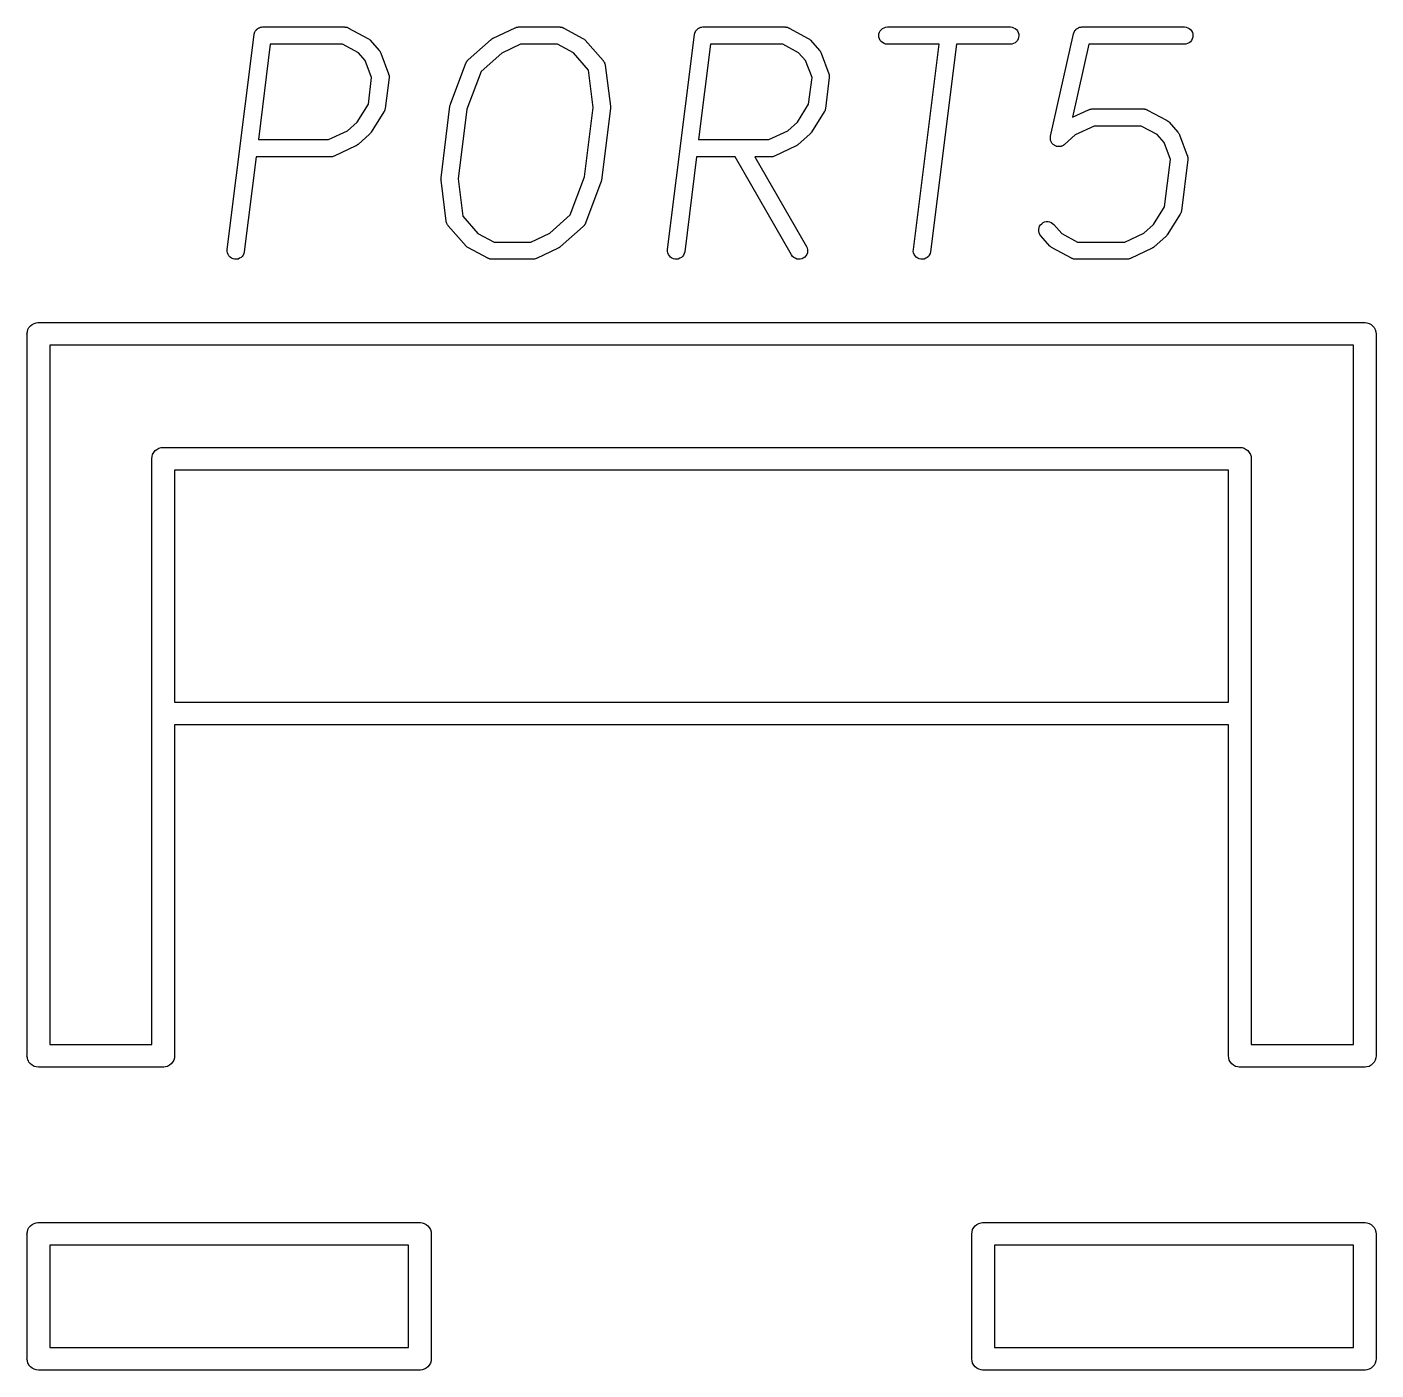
# Model space of a CAD drawing. Extents: x 122.2 to 176.2, y -122.3 to -87.7.
# Drawn here: x 138.18 to 145.75, y -112.86 to -105.33 of the extents above; entities that cross this region are included whole.
import ezdxf

# ---------------------------------------------------------------- set-up
doc = ezdxf.new("R2010")
doc.units = 0
doc.layers.add('BLACK', color=7, linetype='CONTINUOUS')

msp = doc.modelspace()

# ---------------------------------------------------------------- linework, layer by layer
at = {"layer": 'BLACK', "linetype": 'CONTINUOUS'}
for p, q in [((139.459, -105.348), (139.461, -105.345)), ((139.461, -105.345), (139.463, -105.343)), ((139.463, -105.343), (139.464, -105.342)), ((139.464, -105.342), (139.465, -105.34)), ((139.465, -105.34), (139.468, -105.338)), ((139.468, -105.338), (139.47, -105.336)), ((139.47, -105.336), (139.471, -105.335)), ((139.471, -105.335), (139.472, -105.334)), ((139.472, -105.334), (139.475, -105.333)), ((139.475, -105.333), (139.478, -105.331)), ((139.478, -105.331), (139.479, -105.331)), ((139.479, -105.331), (139.481, -105.33)), ((139.481, -105.33), (139.484, -105.329)), ((139.484, -105.329), (139.487, -105.328)), ((139.487, -105.328), (139.488, -105.328)), ((139.488, -105.328), (139.49, -105.327)), ((139.49, -105.327), (139.493, -105.327)), ((139.493, -105.327), (139.496, -105.326)), ((139.496, -105.326), (139.498, -105.327)), ((139.498, -105.327), (139.499, -105.326)), ((139.499, -105.326), (139.959, -105.326)), ((139.959, -105.326), (139.961, -105.327)), ((139.959, -105.326), (139.959, -105.326)), ((139.961, -105.327), (139.963, -105.327)), ((139.963, -105.327), (139.966, -105.327)), ((139.966, -105.327), (139.969, -105.327)), ((139.969, -105.327), (139.971, -105.328)), ((139.971, -105.328), (139.973, -105.328)), ((139.973, -105.328), (139.975, -105.329)), ((139.975, -105.329), (139.978, -105.33)), ((139.978, -105.33), (139.98, -105.331)), ((139.98, -105.331), (139.981, -105.332)), ((139.981, -105.332), (140.089, -105.39)), ((140.793, -105.388), (140.915, -105.331)), ((140.915, -105.331), (140.916, -105.33)), ((140.915, -105.331), (140.915, -105.331)), ((140.916, -105.33), (140.917, -105.33)), ((140.917, -105.33), (140.921, -105.329)), ((140.921, -105.329), (140.924, -105.328)), ((140.924, -105.328), (140.925, -105.328)), ((140.925, -105.328), (140.926, -105.327)), ((140.926, -105.327), (140.93, -105.327)), ((140.93, -105.327), (140.934, -105.326)), ((140.934, -105.326), (140.935, -105.326)), ((140.935, -105.326), (140.935, -105.326)), ((140.935, -105.326), (141.165, -105.326)), ((141.165, -105.326), (141.166, -105.326)), ((141.166, -105.326), (141.168, -105.327)), ((141.168, -105.327), (141.17, -105.327)), ((141.17, -105.327), (141.173, -105.327)), ((141.173, -105.327), (141.175, -105.327)), ((141.175, -105.327), (141.177, -105.328)), ((141.177, -105.328), (141.179, -105.328)), ((141.179, -105.328), (141.182, -105.329)), ((141.182, -105.329), (141.184, -105.33)), ((141.184, -105.33), (141.186, -105.331)), ((141.186, -105.331), (141.188, -105.332)), ((141.188, -105.332), (141.296, -105.39)), ((141.93, -105.348), (141.932, -105.345)), ((141.932, -105.345), (141.933, -105.343)), ((141.933, -105.343), (141.935, -105.342)), ((141.935, -105.342), (141.936, -105.34)), ((141.936, -105.34), (141.938, -105.338)), ((141.938, -105.338), (141.94, -105.336)), ((141.94, -105.336), (141.942, -105.335)), ((141.942, -105.335), (141.943, -105.334)), ((141.943, -105.334), (141.946, -105.333)), ((141.946, -105.333), (141.948, -105.331)), ((141.948, -105.331), (141.95, -105.331)), ((141.95, -105.331), (141.951, -105.33)), ((141.951, -105.33), (141.954, -105.329)), ((141.954, -105.329), (141.957, -105.328)), ((141.957, -105.328), (141.959, -105.328)), ((141.959, -105.328), (141.96, -105.327)), ((141.96, -105.327), (141.963, -105.327)), ((141.963, -105.327), (141.966, -105.326)), ((141.966, -105.326), (141.968, -105.327)), ((141.968, -105.327), (141.97, -105.326)), ((141.97, -105.326), (142.429, -105.326)), ((142.429, -105.326), (142.43, -105.326)), ((142.43, -105.326), (142.432, -105.327)), ((142.432, -105.327), (142.434, -105.327)), ((142.434, -105.327), (142.437, -105.327)), ((142.437, -105.327), (142.439, -105.327)), ((142.439, -105.327), (142.441, -105.328)), ((142.441, -105.328), (142.443, -105.328)), ((142.443, -105.328), (142.446, -105.329)), ((142.446, -105.329), (142.448, -105.33)), ((142.448, -105.33), (142.45, -105.331)), ((142.45, -105.331), (142.452, -105.332)), ((142.452, -105.332), (142.56, -105.39)), ((142.964, -105.348), (142.97, -105.34)), ((142.97, -105.34), (142.977, -105.334)), ((142.977, -105.334), (142.985, -105.33)), ((142.985, -105.33), (142.994, -105.327)), ((142.994, -105.327), (143.004, -105.326)), ((143.004, -105.326), (143.693, -105.326)), ((143.693, -105.326), (143.694, -105.326)), ((143.694, -105.326), (143.703, -105.327)), ((143.703, -105.327), (143.712, -105.33)), ((143.712, -105.33), (143.72, -105.335)), ((143.72, -105.335), (143.728, -105.341)), ((143.728, -105.341), (143.733, -105.348)), ((144.056, -105.346), (144.059, -105.343)), ((144.056, -105.347), (144.056, -105.346)), ((144.059, -105.343), (144.061, -105.34)), ((144.061, -105.34), (144.062, -105.34)), ((144.062, -105.339), (144.066, -105.337)), ((144.062, -105.34), (144.062, -105.339)), ((144.066, -105.337), (144.069, -105.334)), ((144.069, -105.334), (144.069, -105.334)), ((144.069, -105.334), (144.07, -105.334)), ((144.07, -105.334), (144.073, -105.332)), ((144.073, -105.332), (144.077, -105.33)), ((144.077, -105.33), (144.078, -105.33)), ((144.078, -105.329), (144.082, -105.328)), ((144.078, -105.33), (144.078, -105.329)), ((144.082, -105.328), (144.086, -105.327)), ((144.086, -105.327), (144.087, -105.327)), ((144.087, -105.327), (144.087, -105.327)), ((144.087, -105.327), (144.091, -105.327)), ((144.091, -105.327), (144.095, -105.326)), ((144.095, -105.326), (144.67, -105.326)), ((144.67, -105.326), (144.68, -105.327)), ((144.67, -105.326), (144.67, -105.326)), ((144.68, -105.327), (144.689, -105.33)), ((144.689, -105.33), (144.697, -105.335)), ((144.697, -105.335), (144.704, -105.341)), ((144.704, -105.341), (144.71, -105.348)), ((139.3, -106.575), (139.451, -105.369)), ((139.451, -105.368), (139.452, -105.366)), ((139.451, -105.369), (139.451, -105.368)), ((139.452, -105.365), (139.453, -105.362)), ((139.452, -105.366), (139.452, -105.365)), ((139.453, -105.359), (139.454, -105.357)), ((139.453, -105.362), (139.453, -105.359)), ((139.454, -105.357), (139.455, -105.356)), ((139.455, -105.356), (139.456, -105.353)), ((139.456, -105.353), (139.457, -105.35)), ((139.457, -105.35), (139.458, -105.349)), ((139.458, -105.349), (139.459, -105.348)), ((140.089, -105.39), (140.09, -105.39)), ((140.09, -105.39), (140.093, -105.392)), ((140.093, -105.392), (140.096, -105.394)), ((140.096, -105.394), (140.097, -105.395)), ((140.097, -105.395), (140.098, -105.395)), ((140.098, -105.395), (140.1, -105.398)), ((140.1, -105.398), (140.103, -105.4)), ((140.103, -105.4), (140.153, -105.458)), ((140.652, -105.511), (140.781, -105.396)), ((140.781, -105.396), (140.782, -105.396)), ((140.782, -105.396), (140.783, -105.395)), ((140.783, -105.395), (140.785, -105.393)), ((140.785, -105.393), (140.787, -105.392)), ((140.787, -105.392), (140.789, -105.39)), ((140.789, -105.39), (140.791, -105.389)), ((140.791, -105.389), (140.793, -105.388)), ((141.296, -105.39), (141.296, -105.39)), ((141.296, -105.39), (141.299, -105.392)), ((141.299, -105.392), (141.302, -105.394)), ((141.302, -105.394), (141.303, -105.395)), ((141.303, -105.395), (141.304, -105.395)), ((141.304, -105.395), (141.307, -105.398)), ((141.307, -105.398), (141.309, -105.4)), ((141.309, -105.4), (141.41, -105.515)), ((141.771, -106.575), (141.922, -105.369)), ((141.922, -105.365), (141.923, -105.362)), ((141.922, -105.366), (141.922, -105.365)), ((141.922, -105.368), (141.922, -105.366)), ((141.922, -105.369), (141.922, -105.368)), ((141.923, -105.362), (141.924, -105.359)), ((141.924, -105.359), (141.925, -105.357)), ((141.925, -105.356), (141.927, -105.353)), ((141.925, -105.357), (141.925, -105.356)), ((141.927, -105.353), (141.928, -105.35)), ((141.928, -105.35), (141.929, -105.349)), ((141.929, -105.349), (141.93, -105.348)), ((142.56, -105.39), (142.56, -105.39)), ((142.56, -105.39), (142.563, -105.392)), ((142.563, -105.392), (142.566, -105.394)), ((142.566, -105.394), (142.567, -105.395)), ((142.567, -105.395), (142.568, -105.395)), ((142.568, -105.395), (142.571, -105.398)), ((142.571, -105.398), (142.573, -105.4)), ((142.573, -105.4), (142.623, -105.458)), ((142.955, -105.374), (142.956, -105.365)), ((142.956, -105.384), (142.955, -105.374)), ((142.956, -105.365), (142.959, -105.356)), ((142.959, -105.393), (142.956, -105.384)), ((142.959, -105.356), (142.964, -105.348)), ((142.963, -105.401), (142.959, -105.393)), ((142.969, -105.408), (142.963, -105.401)), ((142.976, -105.414), (142.969, -105.408)), ((142.985, -105.419), (142.976, -105.414)), ((142.994, -105.422), (142.985, -105.419)), ((143.003, -105.423), (142.994, -105.422)), ((143.702, -105.422), (143.693, -105.423)), ((143.712, -105.419), (143.702, -105.422)), ((143.72, -105.415), (143.712, -105.419)), ((143.727, -105.409), (143.72, -105.415)), ((143.733, -105.402), (143.727, -105.409)), ((143.733, -105.348), (143.738, -105.357)), ((143.738, -105.393), (143.733, -105.402)), ((143.738, -105.357), (143.741, -105.366)), ((143.74, -105.384), (143.738, -105.393)), ((143.741, -105.375), (143.74, -105.384)), ((143.741, -105.366), (143.741, -105.375)), ((143.919, -105.939), (144.048, -105.364)), ((144.048, -105.363), (144.05, -105.36)), ((144.048, -105.364), (144.048, -105.363)), ((144.05, -105.36), (144.051, -105.356)), ((144.051, -105.354), (144.053, -105.351)), ((144.051, -105.355), (144.051, -105.354)), ((144.051, -105.356), (144.051, -105.355)), ((144.053, -105.351), (144.055, -105.348)), ((144.055, -105.348), (144.056, -105.347)), ((144.679, -105.422), (144.67, -105.423)), ((144.688, -105.419), (144.679, -105.422)), ((144.697, -105.415), (144.688, -105.419)), ((144.704, -105.409), (144.697, -105.415)), ((144.71, -105.402), (144.704, -105.409)), ((144.71, -105.348), (144.715, -105.357)), ((144.714, -105.393), (144.71, -105.402)), ((144.717, -105.384), (144.714, -105.393)), ((144.715, -105.357), (144.717, -105.366)), ((144.717, -105.366), (144.718, -105.375)), ((144.718, -105.375), (144.717, -105.384)), ((139.542, -105.423), (139.475, -105.958)), ((139.947, -105.423), (139.542, -105.423)), ((140.036, -105.471), (139.947, -105.423)), ((140.075, -105.515), (140.036, -105.471)), ((140.153, -105.458), (140.153, -105.458)), ((140.153, -105.458), (140.156, -105.461)), ((140.156, -105.461), (140.158, -105.464)), ((140.158, -105.464), (140.158, -105.465)), ((140.158, -105.465), (140.159, -105.466)), ((140.159, -105.466), (140.16, -105.469)), ((140.16, -105.469), (140.162, -105.473)), ((140.162, -105.473), (140.205, -105.588)), ((140.84, -105.473), (140.725, -105.575)), ((140.946, -105.423), (140.84, -105.473)), ((141.153, -105.423), (140.946, -105.423)), ((141.242, -105.471), (141.153, -105.423)), ((141.327, -105.568), (141.242, -105.471)), ((142.012, -105.423), (141.945, -105.958)), ((142.417, -105.423), (142.012, -105.423)), ((142.506, -105.471), (142.417, -105.423)), ((142.545, -105.515), (142.506, -105.471)), ((142.623, -105.458), (142.624, -105.458)), ((142.624, -105.458), (142.626, -105.461)), ((142.626, -105.461), (142.628, -105.464)), ((142.628, -105.464), (142.629, -105.465)), ((142.629, -105.465), (142.629, -105.466)), ((142.629, -105.466), (142.631, -105.469)), ((142.631, -105.469), (142.632, -105.473)), ((142.632, -105.473), (142.675, -105.588)), ((143.004, -105.423), (143.003, -105.423)), ((143.294, -105.423), (143.004, -105.423)), ((143.15, -106.575), (143.294, -105.423)), ((143.391, -105.423), (143.245, -106.587)), ((143.693, -105.423), (143.391, -105.423)), ((144.134, -105.423), (144.042, -105.833)), ((144.67, -105.423), (144.134, -105.423)), ((140.11, -105.61), (140.075, -105.515)), ((140.553, -105.76), (140.639, -105.53)), ((140.639, -105.529), (140.64, -105.528)), ((140.639, -105.53), (140.639, -105.529)), ((140.64, -105.528), (140.641, -105.526)), ((140.641, -105.526), (140.642, -105.523)), ((140.642, -105.523), (140.643, -105.521)), ((140.643, -105.521), (140.645, -105.52)), ((140.645, -105.52), (140.646, -105.518)), ((140.646, -105.518), (140.647, -105.516)), ((140.647, -105.516), (140.649, -105.514)), ((140.649, -105.514), (140.651, -105.512)), ((140.651, -105.512), (140.652, -105.511)), ((141.354, -105.777), (141.327, -105.568)), ((141.41, -105.515), (141.41, -105.516)), ((141.41, -105.516), (141.41, -105.516)), ((141.41, -105.516), (141.41, -105.516)), ((141.41, -105.516), (141.41, -105.516)), ((141.41, -105.516), (141.413, -105.519)), ((141.413, -105.519), (141.415, -105.523)), ((141.415, -105.523), (141.416, -105.523)), ((141.416, -105.523), (141.416, -105.523)), ((141.416, -105.523), (141.417, -105.528)), ((141.417, -105.528), (141.419, -105.532)), ((141.419, -105.532), (141.419, -105.532)), ((141.419, -105.532), (141.419, -105.532)), ((141.419, -105.532), (141.42, -105.537)), ((141.42, -105.537), (141.421, -105.541)), ((141.421, -105.541), (141.45, -105.771)), ((142.581, -105.61), (142.545, -105.515)), ((140.092, -105.76), (140.11, -105.61)), ((140.208, -105.61), (140.186, -105.783)), ((140.205, -105.588), (140.205, -105.588)), ((140.205, -105.588), (140.206, -105.59)), ((140.206, -105.59), (140.206, -105.592)), ((140.206, -105.592), (140.207, -105.595)), ((140.207, -105.595), (140.208, -105.597)), ((140.208, -105.597), (140.208, -105.599)), ((140.208, -105.599), (140.208, -105.601)), ((140.208, -105.601), (140.208, -105.604)), ((140.208, -105.604), (140.208, -105.607)), ((140.208, -105.607), (140.208, -105.609)), ((140.208, -105.609), (140.208, -105.61)), ((140.725, -105.575), (140.645, -105.788)), ((142.562, -105.76), (142.581, -105.61)), ((142.678, -105.61), (142.657, -105.783)), ((142.675, -105.588), (142.676, -105.588)), ((142.676, -105.588), (142.676, -105.59)), ((142.676, -105.59), (142.677, -105.592)), ((142.677, -105.592), (142.677, -105.595)), ((142.677, -105.595), (142.678, -105.597)), ((142.678, -105.597), (142.678, -105.599)), ((142.678, -105.599), (142.678, -105.601)), ((142.678, -105.601), (142.678, -105.604)), ((142.678, -105.604), (142.678, -105.607)), ((142.678, -105.607), (142.678, -105.609)), ((142.678, -105.609), (142.678, -105.61)), ((140.029, -105.86), (140.092, -105.76)), ((140.182, -105.798), (140.18, -105.801)), ((140.183, -105.794), (140.182, -105.798)), ((140.184, -105.793), (140.183, -105.794)), ((140.185, -105.789), (140.184, -105.793)), ((140.184, -105.793), (140.184, -105.793)), ((140.186, -105.785), (140.185, -105.789)), ((140.186, -105.783), (140.186, -105.783)), ((140.186, -105.783), (140.186, -105.784)), ((140.186, -105.784), (140.186, -105.785)), ((140.5, -106.173), (140.55, -105.771)), ((140.55, -105.769), (140.551, -105.765)), ((140.55, -105.77), (140.55, -105.769)), ((140.55, -105.771), (140.55, -105.77)), ((140.55, -105.77), (140.55, -105.77)), ((140.551, -105.765), (140.552, -105.761)), ((140.552, -105.761), (140.553, -105.76)), ((140.553, -105.76), (140.553, -105.76)), ((140.645, -105.788), (140.596, -106.179)), ((141.305, -106.167), (141.354, -105.777)), ((141.45, -105.783), (141.4, -106.185)), ((141.45, -105.771), (141.45, -105.771)), ((141.45, -105.771), (141.45, -105.772)), ((141.45, -105.772), (141.45, -105.773)), ((141.45, -105.773), (141.45, -105.777)), ((141.45, -105.777), (141.45, -105.781)), ((141.45, -105.781), (141.45, -105.782)), ((141.45, -105.782), (141.45, -105.783)), ((142.5, -105.86), (142.562, -105.76)), ((142.652, -105.798), (142.65, -105.801)), ((142.654, -105.794), (142.652, -105.798)), ((142.655, -105.789), (142.654, -105.793)), ((142.654, -105.793), (142.654, -105.793)), ((142.654, -105.793), (142.654, -105.794)), ((142.656, -105.785), (142.655, -105.789)), ((142.657, -105.783), (142.656, -105.784)), ((142.656, -105.784), (142.656, -105.785)), ((142.657, -105.783), (142.657, -105.783)), ((144.042, -105.833), (144.132, -105.791)), ((144.132, -105.791), (144.133, -105.79)), ((144.133, -105.79), (144.134, -105.79)), ((144.134, -105.79), (144.138, -105.789)), ((144.134, -105.79), (144.134, -105.79)), ((144.138, -105.789), (144.142, -105.787)), ((144.142, -105.787), (144.143, -105.787)), ((144.143, -105.787), (144.143, -105.787)), ((144.143, -105.787), (144.147, -105.787)), ((144.147, -105.787), (144.151, -105.786)), ((144.151, -105.786), (144.152, -105.786)), ((144.152, -105.786), (144.153, -105.786)), ((144.153, -105.786), (144.44, -105.786)), ((144.44, -105.786), (144.441, -105.786)), ((144.441, -105.786), (144.443, -105.786)), ((144.443, -105.786), (144.445, -105.786)), ((144.445, -105.786), (144.447, -105.787)), ((144.447, -105.787), (144.45, -105.787)), ((144.45, -105.787), (144.452, -105.788)), ((144.452, -105.788), (144.454, -105.788)), ((144.454, -105.788), (144.456, -105.789)), ((144.456, -105.789), (144.459, -105.79)), ((144.459, -105.79), (144.461, -105.791)), ((144.461, -105.791), (144.463, -105.792)), ((144.463, -105.792), (144.57, -105.849)), ((139.975, -105.908), (140.029, -105.86)), ((140.179, -105.802), (140.107, -105.917)), ((140.18, -105.801), (140.179, -105.802)), ((140.179, -105.802), (140.179, -105.802)), ((142.445, -105.908), (142.5, -105.86)), ((142.65, -105.802), (142.578, -105.917)), ((142.65, -105.801), (142.65, -105.802)), ((142.65, -105.802), (142.65, -105.802)), ((144.57, -105.849), (144.571, -105.849)), ((144.571, -105.849), (144.574, -105.852)), ((144.574, -105.852), (144.577, -105.853)), ((144.577, -105.853), (144.578, -105.854)), ((144.578, -105.854), (144.579, -105.855)), ((144.579, -105.855), (144.581, -105.857)), ((144.581, -105.857), (144.584, -105.86)), ((144.584, -105.86), (144.634, -105.917)), ((139.869, -105.958), (139.975, -105.908)), ((140.098, -105.928), (140.034, -105.985)), ((140.1, -105.926), (140.098, -105.928)), ((140.101, -105.925), (140.1, -105.926)), ((140.103, -105.923), (140.101, -105.925)), ((140.105, -105.921), (140.103, -105.923)), ((140.106, -105.919), (140.105, -105.921)), ((140.107, -105.918), (140.106, -105.919)), ((140.107, -105.917), (140.107, -105.918)), ((142.339, -105.958), (142.445, -105.908)), ((142.569, -105.928), (142.504, -105.985)), ((142.57, -105.926), (142.569, -105.928)), ((142.572, -105.925), (142.57, -105.926)), ((142.573, -105.923), (142.572, -105.925)), ((142.575, -105.921), (142.573, -105.923)), ((142.576, -105.919), (142.575, -105.921)), ((142.577, -105.918), (142.576, -105.919)), ((142.578, -105.917), (142.577, -105.918)), ((143.918, -105.942), (143.919, -105.939)), ((143.918, -105.946), (143.918, -105.942)), ((143.918, -105.947), (143.918, -105.946)), ((143.918, -105.948), (143.918, -105.947)), ((143.918, -105.952), (143.918, -105.948)), ((143.918, -105.956), (143.918, -105.952)), ((144.058, -105.932), (143.998, -105.985)), ((144.164, -105.883), (144.058, -105.932)), ((144.428, -105.883), (144.164, -105.883)), ((144.517, -105.93), (144.428, -105.883)), ((144.556, -105.974), (144.517, -105.93)), ((144.634, -105.917), (144.635, -105.918)), ((144.635, -105.918), (144.637, -105.921)), ((144.637, -105.921), (144.639, -105.924)), ((144.639, -105.924), (144.64, -105.925)), ((144.64, -105.925), (144.64, -105.926)), ((144.64, -105.926), (144.642, -105.929)), ((144.642, -105.929), (144.643, -105.932)), ((144.643, -105.932), (144.686, -106.047)), ((139.475, -105.958), (139.869, -105.958)), ((140.022, -105.993), (139.9, -106.05)), ((140.024, -105.992), (140.022, -105.993)), ((140.026, -105.991), (140.024, -105.992)), ((140.028, -105.989), (140.026, -105.991)), ((140.03, -105.988), (140.028, -105.989)), ((140.032, -105.987), (140.03, -105.988)), ((140.033, -105.986), (140.032, -105.987)), ((140.034, -105.985), (140.033, -105.986)), ((141.945, -105.958), (142.339, -105.958)), ((142.493, -105.993), (142.371, -106.05)), ((142.494, -105.992), (142.493, -105.993)), ((142.496, -105.991), (142.494, -105.992)), ((142.498, -105.989), (142.496, -105.991)), ((142.501, -105.988), (142.498, -105.989)), ((142.502, -105.987), (142.501, -105.988)), ((142.504, -105.986), (142.502, -105.987)), ((142.504, -105.985), (142.504, -105.986)), ((143.918, -105.957), (143.918, -105.956)), ((143.918, -105.956), (143.918, -105.956)), ((143.919, -105.961), (143.918, -105.957)), ((143.92, -105.965), (143.919, -105.961)), ((143.921, -105.966), (143.92, -105.965)), ((143.923, -105.97), (143.921, -105.966)), ((143.921, -105.966), (143.921, -105.966)), ((143.924, -105.973), (143.923, -105.97)), ((143.925, -105.974), (143.924, -105.973)), ((143.925, -105.975), (143.925, -105.974)), ((143.927, -105.978), (143.925, -105.975)), ((143.93, -105.981), (143.927, -105.978)), ((143.93, -105.982), (143.93, -105.981)), ((143.931, -105.982), (143.93, -105.982)), ((143.934, -105.985), (143.931, -105.982)), ((143.937, -105.987), (143.934, -105.985)), ((143.937, -105.988), (143.937, -105.987)), ((143.938, -105.988), (143.937, -105.988)), ((143.941, -105.99), (143.938, -105.988)), ((143.945, -105.992), (143.941, -105.99)), ((143.945, -105.993), (143.945, -105.992)), ((143.946, -105.993), (143.945, -105.993)), ((143.95, -105.994), (143.946, -105.993)), ((143.953, -105.996), (143.95, -105.994)), ((143.954, -105.996), (143.953, -105.996)), ((143.955, -105.996), (143.954, -105.996)), ((143.959, -105.997), (143.955, -105.996)), ((143.963, -105.997), (143.959, -105.997)), ((143.964, -105.997), (143.963, -105.997)), ((143.968, -105.997), (143.964, -105.997)), ((143.964, -105.997), (143.964, -105.997)), ((143.972, -105.997), (143.968, -105.997)), ((143.973, -105.997), (143.972, -105.997)), ((143.974, -105.997), (143.973, -105.997)), ((143.978, -105.996), (143.974, -105.997)), ((143.981, -105.995), (143.978, -105.996)), ((143.982, -105.995), (143.981, -105.995)), ((143.983, -105.994), (143.982, -105.995)), ((143.986, -105.993), (143.983, -105.994)), ((143.99, -105.991), (143.986, -105.993)), ((143.991, -105.991), (143.99, -105.991)), ((143.994, -105.988), (143.991, -105.99)), ((143.991, -105.99), (143.991, -105.991)), ((143.998, -105.986), (143.994, -105.988)), ((143.998, -105.985), (143.998, -105.986)), ((144.592, -106.07), (144.556, -105.974)), ((139.463, -106.055), (139.396, -106.587)), ((139.88, -106.055), (139.463, -106.055)), ((139.881, -106.055), (139.88, -106.055)), ((139.885, -106.054), (139.881, -106.055)), ((139.881, -106.055), (139.881, -106.055)), ((139.889, -106.054), (139.885, -106.054)), ((139.89, -106.054), (139.889, -106.054)), ((139.891, -106.054), (139.89, -106.054)), ((139.894, -106.052), (139.891, -106.054)), ((139.898, -106.051), (139.894, -106.052)), ((139.899, -106.051), (139.898, -106.051)), ((139.9, -106.051), (139.899, -106.051)), ((139.9, -106.05), (139.9, -106.051)), ((141.933, -106.055), (141.867, -106.587)), ((142.15, -106.055), (141.933, -106.055)), ((142.466, -106.605), (142.15, -106.055)), ((142.35, -106.055), (142.261, -106.055)), ((142.261, -106.055), (142.55, -106.557)), ((142.351, -106.055), (142.35, -106.055)), ((142.352, -106.055), (142.351, -106.055)), ((142.356, -106.054), (142.352, -106.055)), ((142.36, -106.054), (142.356, -106.054)), ((142.361, -106.054), (142.36, -106.054)), ((142.36, -106.054), (142.36, -106.054)), ((142.365, -106.052), (142.361, -106.054)), ((142.369, -106.051), (142.365, -106.052)), ((142.37, -106.051), (142.369, -106.051)), ((142.369, -106.051), (142.369, -106.051)), ((142.371, -106.05), (142.37, -106.051)), ((144.559, -106.335), (144.592, -106.07)), ((144.689, -106.07), (144.653, -106.357)), ((144.686, -106.047), (144.687, -106.048)), ((144.687, -106.048), (144.687, -106.05)), ((144.687, -106.05), (144.688, -106.051)), ((144.688, -106.051), (144.688, -106.054)), ((144.688, -106.054), (144.689, -106.057)), ((144.689, -106.057), (144.689, -106.059)), ((144.689, -106.059), (144.689, -106.061)), ((144.689, -106.061), (144.689, -106.063)), ((144.689, -106.063), (144.689, -106.066)), ((144.689, -106.066), (144.689, -106.068)), ((144.689, -106.068), (144.689, -106.07)), ((140.499, -106.182), (140.5, -106.179)), ((140.5, -106.174), (140.5, -106.173)), ((140.5, -106.175), (140.5, -106.174)), ((140.5, -106.179), (140.5, -106.175)), ((140.596, -106.179), (140.622, -106.388)), ((141.225, -106.381), (141.305, -106.167)), ((140.5, -106.183), (140.499, -106.182)), ((140.5, -106.184), (140.5, -106.183)), ((140.5, -106.185), (140.5, -106.184)), ((140.528, -106.415), (140.5, -106.185)), ((141.397, -106.196), (141.311, -106.426)), ((141.398, -106.195), (141.397, -106.195)), ((141.397, -106.195), (141.397, -106.196)), ((141.4, -106.187), (141.398, -106.191)), ((141.398, -106.191), (141.398, -106.195)), ((141.4, -106.185), (141.4, -106.186)), ((141.4, -106.186), (141.4, -106.186)), ((141.4, -106.186), (141.4, -106.187)), ((140.622, -106.388), (140.707, -106.485)), ((141.11, -106.483), (141.225, -106.381)), ((144.496, -106.435), (144.559, -106.335)), ((144.646, -106.377), (144.574, -106.492)), ((144.647, -106.376), (144.646, -106.376)), ((144.646, -106.376), (144.646, -106.377)), ((144.649, -106.372), (144.647, -106.376)), ((144.65, -106.368), (144.649, -106.372)), ((144.651, -106.367), (144.65, -106.368)), ((144.65, -106.368), (144.65, -106.368)), ((144.652, -106.363), (144.651, -106.367)), ((144.653, -106.359), (144.652, -106.363)), ((144.653, -106.357), (144.653, -106.358)), ((144.653, -106.358), (144.653, -106.359)), ((144.653, -106.359), (144.653, -106.359)), ((140.529, -106.419), (140.528, -106.415)), ((140.53, -106.424), (140.529, -106.419)), ((140.531, -106.424), (140.53, -106.424)), ((140.53, -106.424), (140.53, -106.424)), ((140.532, -106.428), (140.531, -106.424)), ((140.534, -106.432), (140.532, -106.428)), ((140.534, -106.433), (140.534, -106.432)), ((140.534, -106.432), (140.534, -106.432)), ((140.537, -106.436), (140.534, -106.433)), ((140.54, -106.44), (140.537, -106.436)), ((140.54, -106.441), (140.54, -106.44)), ((140.54, -106.44), (140.54, -106.44)), ((140.54, -106.44), (140.54, -106.44)), ((140.54, -106.44), (140.54, -106.44)), ((140.641, -106.555), (140.54, -106.441)), ((141.298, -106.445), (141.169, -106.56)), ((141.299, -106.443), (141.298, -106.445)), ((141.301, -106.442), (141.299, -106.443)), ((141.302, -106.44), (141.301, -106.442)), ((141.304, -106.438), (141.302, -106.44)), ((141.305, -106.436), (141.304, -106.438)), ((141.306, -106.435), (141.305, -106.436)), ((141.308, -106.432), (141.306, -106.435)), ((141.309, -106.43), (141.308, -106.432)), ((141.31, -106.428), (141.309, -106.43)), ((141.311, -106.426), (141.31, -106.428)), ((141.311, -106.426), (141.311, -106.426)), ((143.853, -106.463), (143.855, -106.453)), ((143.853, -106.472), (143.853, -106.463)), ((143.855, -106.481), (143.853, -106.472)), ((143.855, -106.453), (143.858, -106.444)), ((143.859, -106.49), (143.855, -106.481)), ((143.858, -106.444), (143.863, -106.437)), ((143.863, -106.437), (143.87, -106.43)), ((143.87, -106.43), (143.878, -106.424)), ((143.878, -106.424), (143.886, -106.42)), ((143.886, -106.42), (143.895, -106.418)), ((143.895, -106.418), (143.905, -106.418)), ((143.905, -106.418), (143.914, -106.42)), ((143.914, -106.42), (143.923, -106.423)), ((143.923, -106.423), (143.931, -106.428)), ((143.931, -106.428), (143.938, -106.434)), ((143.938, -106.434), (143.982, -106.485)), ((144.442, -106.483), (144.496, -106.435)), ((140.643, -106.558), (140.641, -106.555)), ((140.707, -106.485), (140.797, -106.533)), ((140.797, -106.533), (141.004, -106.533)), ((141.004, -106.533), (141.11, -106.483)), ((142.55, -106.557), (142.55, -106.558)), ((143.865, -106.498), (143.859, -106.49)), ((143.915, -106.555), (143.865, -106.498)), ((143.865, -106.498), (143.865, -106.498)), ((143.918, -106.558), (143.915, -106.555)), ((143.982, -106.485), (144.071, -106.533)), ((144.071, -106.533), (144.336, -106.533)), ((144.336, -106.533), (144.442, -106.483)), ((144.565, -106.502), (144.501, -106.56)), ((144.567, -106.501), (144.565, -106.502)), ((144.568, -106.5), (144.567, -106.501)), ((144.57, -106.498), (144.568, -106.5)), ((144.572, -106.495), (144.57, -106.498)), ((144.573, -106.494), (144.572, -106.495)), ((144.574, -106.492), (144.573, -106.494)), ((144.574, -106.492), (144.574, -106.492)), ((139.3, -106.585), (139.3, -106.575)), ((139.302, -106.594), (139.3, -106.585)), ((139.305, -106.603), (139.302, -106.594)), ((139.31, -106.611), (139.305, -106.603)), ((139.317, -106.617), (139.31, -106.611)), ((139.324, -106.623), (139.317, -106.617)), ((139.333, -106.627), (139.324, -106.623)), ((139.342, -106.629), (139.333, -106.627)), ((139.351, -106.629), (139.342, -106.629)), ((139.361, -106.628), (139.351, -106.629)), ((139.369, -106.624), (139.361, -106.628)), ((139.378, -106.62), (139.369, -106.624)), ((139.384, -106.613), (139.378, -106.62)), ((139.39, -106.606), (139.384, -106.613)), ((139.394, -106.597), (139.39, -106.606)), ((139.396, -106.588), (139.394, -106.597)), ((139.396, -106.587), (139.396, -106.588)), ((140.646, -106.561), (140.643, -106.558)), ((140.647, -106.561), (140.646, -106.561)), ((140.647, -106.562), (140.647, -106.561)), ((140.651, -106.564), (140.647, -106.562)), ((140.654, -106.566), (140.651, -106.564)), ((140.762, -106.624), (140.654, -106.566)), ((140.654, -106.566), (140.654, -106.566)), ((140.764, -106.625), (140.762, -106.624)), ((140.766, -106.626), (140.764, -106.625)), ((140.768, -106.626), (140.766, -106.626)), ((140.771, -106.627), (140.768, -106.626)), ((140.773, -106.628), (140.771, -106.627)), ((140.775, -106.628), (140.773, -106.628)), ((140.777, -106.629), (140.775, -106.628)), ((140.78, -106.629), (140.777, -106.629)), ((140.782, -106.629), (140.78, -106.629)), ((140.784, -106.629), (140.782, -106.629)), ((140.785, -106.629), (140.784, -106.629)), ((141.014, -106.629), (140.785, -106.629)), ((141.015, -106.629), (141.014, -106.629)), ((141.016, -106.629), (141.015, -106.629)), ((141.02, -106.629), (141.016, -106.629)), ((141.024, -106.628), (141.02, -106.629)), ((141.025, -106.628), (141.024, -106.628)), ((141.029, -106.627), (141.025, -106.628)), ((141.025, -106.628), (141.025, -106.628)), ((141.033, -106.626), (141.029, -106.627)), ((141.034, -106.625), (141.033, -106.626)), ((141.035, -106.625), (141.034, -106.625)), ((141.034, -106.625), (141.034, -106.625)), ((141.157, -106.567), (141.035, -106.625)), ((141.159, -106.566), (141.157, -106.567)), ((141.16, -106.566), (141.159, -106.566)), ((141.163, -106.564), (141.16, -106.566)), ((141.165, -106.563), (141.163, -106.564)), ((141.167, -106.561), (141.165, -106.563)), ((141.168, -106.56), (141.167, -106.561)), ((141.169, -106.56), (141.168, -106.56)), ((141.771, -106.585), (141.771, -106.575)), ((141.772, -106.594), (141.771, -106.585)), ((141.776, -106.603), (141.772, -106.594)), ((141.781, -106.611), (141.776, -106.603)), ((141.787, -106.617), (141.781, -106.611)), ((141.795, -106.623), (141.787, -106.617)), ((141.803, -106.627), (141.795, -106.623)), ((141.812, -106.629), (141.803, -106.627)), ((141.822, -106.629), (141.812, -106.629)), ((141.831, -106.628), (141.822, -106.629)), ((141.84, -106.624), (141.831, -106.628)), ((141.848, -106.62), (141.84, -106.624)), ((141.855, -106.613), (141.848, -106.62)), ((141.86, -106.606), (141.855, -106.613)), ((141.864, -106.597), (141.86, -106.606)), ((141.867, -106.588), (141.864, -106.597)), ((141.867, -106.587), (141.867, -106.588)), ((142.472, -106.613), (142.466, -106.605)), ((142.479, -106.619), (142.472, -106.613)), ((142.487, -106.624), (142.479, -106.619)), ((142.495, -106.628), (142.487, -106.624)), ((142.505, -106.629), (142.495, -106.628)), ((142.514, -106.629), (142.505, -106.629)), ((142.523, -106.627), (142.514, -106.629)), ((142.532, -106.623), (142.523, -106.627)), ((142.54, -106.618), (142.532, -106.623)), ((142.546, -106.611), (142.54, -106.618)), ((142.551, -106.603), (142.546, -106.611)), ((142.55, -106.558), (142.554, -106.566)), ((142.555, -106.594), (142.551, -106.603)), ((142.554, -106.566), (142.556, -106.576)), ((142.556, -106.585), (142.555, -106.594)), ((142.556, -106.576), (142.556, -106.585)), ((143.149, -106.585), (143.15, -106.575)), ((143.151, -106.594), (143.149, -106.585)), ((143.154, -106.603), (143.151, -106.594)), ((143.159, -106.611), (143.154, -106.603)), ((143.166, -106.617), (143.159, -106.611)), ((143.174, -106.623), (143.166, -106.617)), ((143.182, -106.627), (143.174, -106.623)), ((143.191, -106.629), (143.182, -106.627)), ((143.201, -106.629), (143.191, -106.629)), ((143.21, -106.628), (143.201, -106.629)), ((143.219, -106.624), (143.21, -106.628)), ((143.227, -106.62), (143.219, -106.624)), ((143.234, -106.613), (143.227, -106.62)), ((143.239, -106.606), (143.234, -106.613)), ((143.243, -106.597), (143.239, -106.606)), ((143.245, -106.588), (143.243, -106.597)), ((143.245, -106.587), (143.245, -106.588)), ((143.921, -106.561), (143.918, -106.558)), ((143.922, -106.562), (143.921, -106.561)), ((143.921, -106.561), (143.921, -106.561)), ((143.925, -106.564), (143.922, -106.562)), ((143.928, -106.566), (143.925, -106.564)), ((143.929, -106.566), (143.928, -106.566)), ((144.037, -106.624), (143.929, -106.566)), ((144.039, -106.625), (144.037, -106.624)), ((144.04, -106.626), (144.039, -106.625)), ((144.043, -106.626), (144.04, -106.626)), ((144.045, -106.627), (144.043, -106.626)), ((144.047, -106.628), (144.045, -106.627)), ((144.049, -106.628), (144.047, -106.628)), ((144.052, -106.629), (144.049, -106.628)), ((144.055, -106.629), (144.052, -106.629)), ((144.057, -106.629), (144.055, -106.629)), ((144.059, -106.629), (144.057, -106.629)), ((144.347, -106.629), (144.059, -106.629)), ((144.059, -106.629), (144.059, -106.629)), ((144.348, -106.629), (144.347, -106.629)), ((144.347, -106.629), (144.347, -106.629)), ((144.352, -106.629), (144.348, -106.629)), ((144.356, -106.628), (144.352, -106.629)), ((144.357, -106.628), (144.356, -106.628)), ((144.358, -106.628), (144.357, -106.628)), ((144.361, -106.627), (144.358, -106.628)), ((144.365, -106.626), (144.361, -106.627)), ((144.366, -106.625), (144.365, -106.626)), ((144.367, -106.625), (144.366, -106.625)), ((144.489, -106.567), (144.367, -106.625)), ((144.367, -106.625), (144.367, -106.625)), ((144.491, -106.566), (144.489, -106.567)), ((144.493, -106.566), (144.491, -106.566)), ((144.495, -106.564), (144.493, -106.566)), ((144.497, -106.563), (144.495, -106.564)), ((144.499, -106.561), (144.497, -106.563)), ((144.5, -106.56), (144.499, -106.561)), ((144.501, -106.56), (144.5, -106.56)), ((138.188, -107.013), (138.196, -107.003)), ((138.196, -107.003), (138.206, -106.996)), ((138.206, -106.996), (138.217, -106.99)), ((138.217, -106.99), (138.229, -106.986)), ((138.229, -106.986), (138.238, -106.985)), ((138.238, -106.985), (138.241, -106.985)), ((138.241, -106.985), (138.244, -106.985)), ((138.244, -106.985), (145.678, -106.985)), ((145.678, -106.985), (145.681, -106.985)), ((145.681, -106.985), (145.684, -106.985)), ((145.684, -106.985), (145.694, -106.986)), ((145.694, -106.986), (145.706, -106.99)), ((145.706, -106.99), (145.717, -106.996)), ((145.717, -106.996), (145.726, -107.003)), ((145.726, -107.003), (145.734, -107.013)), ((138.177, -107.049), (138.179, -107.036)), ((138.178, -107.052), (138.177, -107.049)), ((138.178, -111.095), (138.178, -107.052)), ((138.179, -107.036), (138.182, -107.024)), ((138.182, -107.024), (138.188, -107.013)), ((145.734, -107.013), (145.74, -107.024)), ((145.74, -107.024), (145.744, -107.036)), ((145.744, -107.036), (145.745, -107.049)), ((145.745, -107.049), (145.745, -107.052)), ((145.745, -107.052), (145.745, -111.095)), ((138.305, -107.112), (138.305, -111.035)), ((145.618, -107.112), (138.305, -107.112)), ((145.618, -111.035), (145.618, -107.112)), ((138.906, -107.696), (138.917, -107.69)), ((138.917, -107.69), (138.929, -107.686)), ((138.929, -107.686), (138.938, -107.685)), ((138.938, -107.685), (138.941, -107.685)), ((138.941, -107.685), (138.944, -107.685)), ((138.944, -107.685), (144.978, -107.685)), ((144.978, -107.685), (144.981, -107.685)), ((144.981, -107.685), (144.984, -107.685)), ((144.984, -107.685), (144.994, -107.686)), ((144.994, -107.686), (145.006, -107.69)), ((145.006, -107.69), (145.017, -107.696)), ((138.877, -107.749), (138.879, -107.736)), ((138.878, -107.752), (138.877, -107.749)), ((138.878, -109.175), (138.878, -107.752)), ((138.879, -107.736), (138.882, -107.724)), ((138.882, -107.724), (138.888, -107.713)), ((138.888, -107.713), (138.896, -107.703)), ((138.896, -107.703), (138.906, -107.696)), ((145.017, -107.696), (145.026, -107.703)), ((145.026, -107.703), (145.034, -107.713)), ((145.034, -107.713), (145.04, -107.724)), ((145.04, -107.724), (145.044, -107.736)), ((145.044, -107.736), (145.045, -107.749)), ((145.045, -107.749), (145.045, -107.752)), ((145.045, -107.752), (145.045, -109.175)), ((139.005, -107.812), (139.005, -109.115)), ((144.918, -107.812), (139.005, -107.812)), ((144.918, -109.115), (144.918, -107.812)), ((139.005, -109.115), (144.918, -109.115)), ((138.877, -109.179), (138.878, -109.175)), ((138.878, -109.182), (138.877, -109.179)), ((138.878, -111.035), (138.878, -109.182)), ((145.045, -109.175), (145.045, -109.179)), ((145.045, -109.179), (145.045, -109.182)), ((145.045, -109.182), (145.045, -111.035)), ((144.918, -109.242), (139.005, -109.242)), ((139.005, -109.242), (139.005, -111.095)), ((144.918, -111.095), (144.918, -109.242)), ((138.177, -111.099), (138.178, -111.095)), ((138.305, -111.035), (138.878, -111.035)), ((139.005, -111.095), (139.005, -111.099)), ((144.917, -111.099), (144.918, -111.095)), ((145.045, -111.035), (145.618, -111.035)), ((145.745, -111.095), (145.745, -111.099)), ((138.179, -111.111), (138.177, -111.099)), ((138.182, -111.123), (138.179, -111.111)), ((138.185, -111.128), (138.182, -111.123)), ((138.188, -111.134), (138.185, -111.128)), ((138.196, -111.144), (138.188, -111.134)), ((138.206, -111.152), (138.196, -111.144)), ((138.217, -111.158), (138.206, -111.152)), ((138.229, -111.161), (138.217, -111.158)), ((138.241, -111.162), (138.229, -111.161)), ((138.244, -111.162), (138.241, -111.162)), ((138.938, -111.162), (138.244, -111.162)), ((138.941, -111.162), (138.938, -111.162)), ((138.944, -111.162), (138.941, -111.162)), ((138.954, -111.161), (138.944, -111.162)), ((138.966, -111.158), (138.954, -111.161)), ((138.977, -111.152), (138.966, -111.158)), ((138.986, -111.144), (138.977, -111.152)), ((138.994, -111.134), (138.986, -111.144)), ((139, -111.123), (138.994, -111.134)), ((139.004, -111.111), (139, -111.123)), ((139.005, -111.099), (139.004, -111.111)), ((144.919, -111.111), (144.917, -111.099)), ((144.922, -111.123), (144.919, -111.111)), ((144.928, -111.134), (144.922, -111.123)), ((144.936, -111.144), (144.928, -111.134)), ((144.946, -111.152), (144.936, -111.144)), ((144.957, -111.158), (144.946, -111.152)), ((144.969, -111.161), (144.957, -111.158)), ((144.978, -111.162), (144.969, -111.161)), ((144.981, -111.162), (144.978, -111.162)), ((144.984, -111.162), (144.981, -111.162)), ((145.678, -111.162), (144.984, -111.162)), ((145.681, -111.162), (145.678, -111.162)), ((145.684, -111.162), (145.681, -111.162)), ((145.694, -111.161), (145.684, -111.162)), ((145.706, -111.158), (145.694, -111.161)), ((145.717, -111.152), (145.706, -111.158)), ((145.726, -111.144), (145.717, -111.152)), ((145.734, -111.134), (145.726, -111.144)), ((145.74, -111.123), (145.734, -111.134)), ((145.744, -111.111), (145.74, -111.123)), ((145.745, -111.099), (145.744, -111.111)), ((138.179, -112.086), (138.182, -112.074)), ((138.182, -112.074), (138.188, -112.063)), ((138.188, -112.063), (138.196, -112.053)), ((138.196, -112.053), (138.206, -112.046)), ((138.206, -112.046), (138.217, -112.04)), ((138.217, -112.04), (138.229, -112.036)), ((138.229, -112.036), (138.238, -112.035)), ((138.238, -112.035), (138.241, -112.035)), ((138.241, -112.035), (138.244, -112.035)), ((138.244, -112.035), (140.378, -112.035)), ((140.378, -112.035), (140.381, -112.035)), ((140.381, -112.035), (140.384, -112.035)), ((140.384, -112.035), (140.394, -112.036)), ((140.394, -112.036), (140.406, -112.04)), ((140.406, -112.04), (140.417, -112.046)), ((140.417, -112.046), (140.426, -112.053)), ((140.426, -112.053), (140.434, -112.063)), ((140.434, -112.063), (140.44, -112.074)), ((140.44, -112.074), (140.444, -112.086)), ((143.479, -112.086), (143.482, -112.074)), ((143.482, -112.074), (143.488, -112.063)), ((143.488, -112.063), (143.496, -112.053)), ((143.496, -112.053), (143.506, -112.046)), ((143.506, -112.046), (143.517, -112.04)), ((143.517, -112.04), (143.529, -112.036)), ((143.529, -112.036), (143.538, -112.035)), ((143.538, -112.035), (143.541, -112.035)), ((143.541, -112.035), (143.544, -112.035)), ((143.544, -112.035), (145.678, -112.035)), ((145.678, -112.035), (145.681, -112.035)), ((145.681, -112.035), (145.684, -112.035)), ((145.684, -112.035), (145.694, -112.036)), ((145.694, -112.036), (145.706, -112.04)), ((145.706, -112.04), (145.717, -112.046)), ((145.717, -112.046), (145.726, -112.053)), ((145.726, -112.053), (145.734, -112.063)), ((145.734, -112.063), (145.74, -112.074)), ((145.74, -112.074), (145.744, -112.086)), ((138.177, -112.099), (138.179, -112.086)), ((138.178, -112.102), (138.177, -112.099)), ((138.178, -112.795), (138.178, -112.102)), ((140.444, -112.086), (140.445, -112.099)), ((140.445, -112.099), (140.445, -112.102)), ((140.445, -112.102), (140.445, -112.795)), ((143.477, -112.099), (143.479, -112.086)), ((143.478, -112.102), (143.477, -112.099)), ((143.478, -112.795), (143.478, -112.102)), ((145.744, -112.086), (145.745, -112.099)), ((145.745, -112.099), (145.745, -112.102)), ((145.745, -112.102), (145.745, -112.795)), ((138.305, -112.162), (138.305, -112.735)), ((140.318, -112.162), (138.305, -112.162)), ((140.318, -112.735), (140.318, -112.162)), ((143.605, -112.162), (143.605, -112.735)), ((145.618, -112.162), (143.605, -112.162)), ((145.618, -112.735), (145.618, -112.162)), ((138.305, -112.735), (140.318, -112.735)), ((143.605, -112.735), (145.618, -112.735)), ((138.177, -112.799), (138.178, -112.795)), ((138.179, -112.811), (138.177, -112.799)), ((138.182, -112.823), (138.179, -112.811)), ((138.187, -112.831), (138.182, -112.823)), ((138.188, -112.834), (138.187, -112.831)), ((138.196, -112.844), (138.188, -112.834)), ((140.434, -112.834), (140.426, -112.844)), ((140.44, -112.823), (140.434, -112.834)), ((140.444, -112.811), (140.44, -112.823)), ((140.445, -112.799), (140.444, -112.811)), ((140.445, -112.795), (140.445, -112.799)), ((143.477, -112.799), (143.478, -112.795)), ((143.479, -112.811), (143.477, -112.799)), ((143.482, -112.823), (143.479, -112.811)), ((143.488, -112.834), (143.482, -112.823)), ((143.496, -112.844), (143.488, -112.834)), ((145.734, -112.834), (145.726, -112.844)), ((145.74, -112.823), (145.734, -112.834)), ((145.744, -112.811), (145.74, -112.823)), ((145.745, -112.799), (145.744, -112.811)), ((145.745, -112.795), (145.745, -112.799)), ((138.206, -112.852), (138.196, -112.844)), ((138.217, -112.858), (138.206, -112.852)), ((138.229, -112.861), (138.217, -112.858)), ((138.241, -112.862), (138.229, -112.861)), ((138.244, -112.862), (138.241, -112.862)), ((140.378, -112.862), (138.244, -112.862)), ((140.381, -112.862), (140.378, -112.862)), ((140.384, -112.862), (140.381, -112.862)), ((140.394, -112.861), (140.384, -112.862)), ((140.406, -112.858), (140.394, -112.861)), ((140.417, -112.852), (140.406, -112.858)), ((140.426, -112.844), (140.417, -112.852)), ((143.506, -112.852), (143.496, -112.844)), ((143.517, -112.858), (143.506, -112.852)), ((143.529, -112.861), (143.517, -112.858)), ((143.538, -112.862), (143.529, -112.861)), ((143.541, -112.862), (143.538, -112.862)), ((143.544, -112.862), (143.541, -112.862)), ((145.678, -112.862), (143.544, -112.862)), ((145.681, -112.862), (145.678, -112.862)), ((145.684, -112.862), (145.681, -112.862)), ((145.694, -112.861), (145.684, -112.862)), ((145.706, -112.858), (145.694, -112.861)), ((145.717, -112.852), (145.706, -112.858)), ((145.726, -112.844), (145.717, -112.852))]:
    msp.add_line(p, q, dxfattribs=at)

doc.saveas('drawing.dxf')
